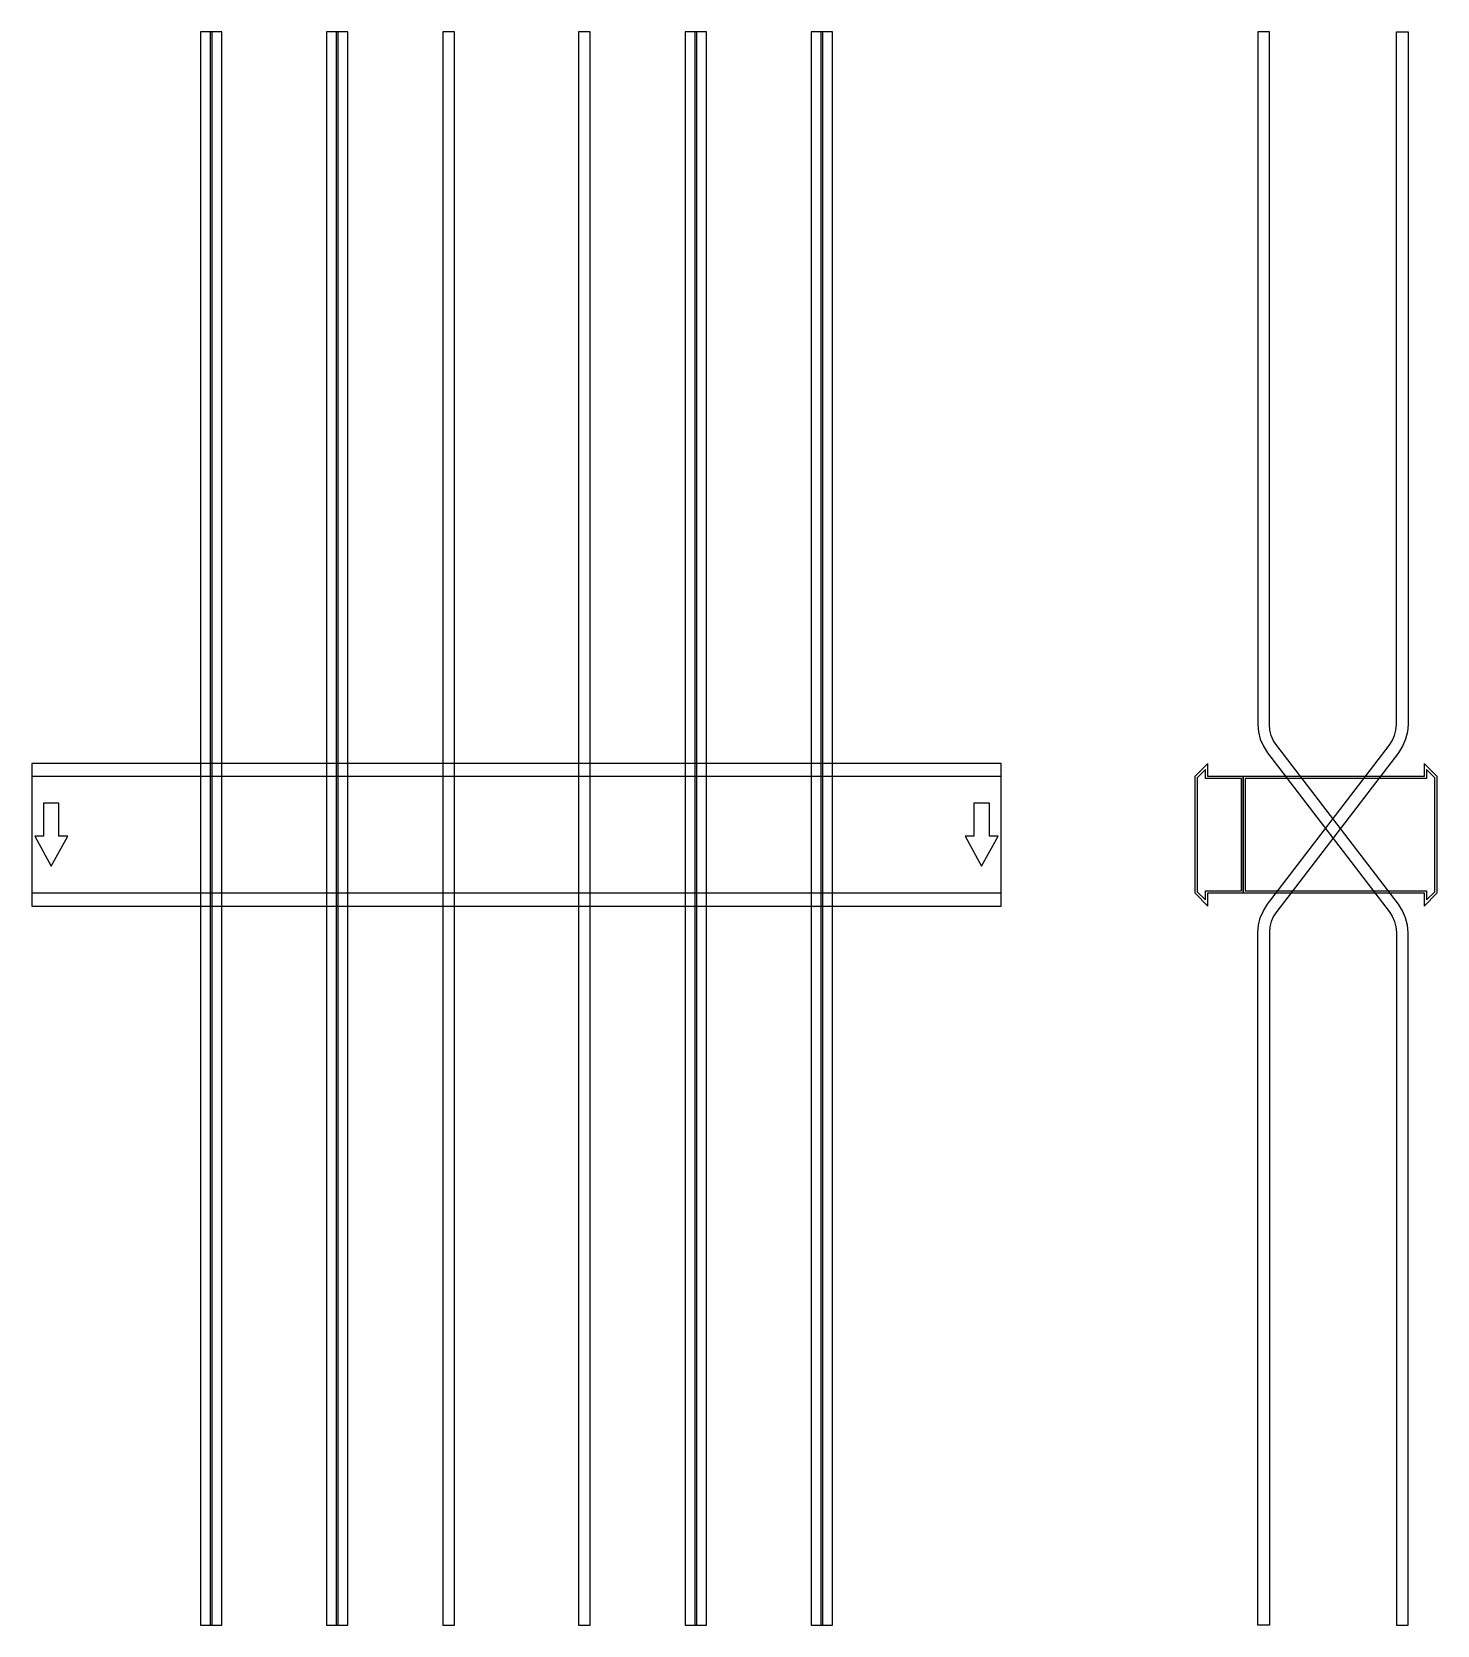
# Model space of a CAD drawing. Extents: x 0 to 1450, y -815 to 828.
import ezdxf

# ---------------------------------------------------------------- set-up
doc = ezdxf.new("R2010")
doc.units = 0
doc.layers.add('Halfen', color=7, linetype='CONTINUOUS')

msp = doc.modelspace()

# ---------------------------------------------------------------- linework, layer by layer
at = {"layer": 'Halfen', "color": 7}
for points in [[(186, -815.455), (186, 828.419), (174, 828.419), (174, -815.455)], [(196, -815.455), (196, 828.419), (184, 828.419), (184, -815.455)], [(316, -815.455), (316, 828.419), (304, 828.419), (304, -815.455)], [(326, -815.455), (326, 828.419), (314, 828.419), (314, -815.455)], [(436, -815.455), (436, 828.419), (424, 828.419), (424, -815.455)], [(576, -815.455), (576, 828.419), (564, 828.419), (564, -815.455)], [(686, -815.455), (686, 828.419), (674, 828.419), (674, -815.455)], [(696, -815.455), (696, 828.419), (684, 828.419), (684, -815.455)], [(816, -815.455), (816, 828.419), (804, 828.419), (804, -815.455)], [(826, -815.455), (826, 828.419), (814, 828.419), (814, -815.455)], [(1420, -815.455), (1420, -100.956), (1419.359, -93.137), (1417.453, -85.527), (1414.332, -78.329), (1410.081, -71.735), (1284.439, 92.004), (1281.251, 96.949), (1278.911, 102.348), (1277.481, 108.055), (1277, 113.919), (1277, 167.419), (1277, 828.419), (1265, 828.419), (1265, 167.419), (1265, 113.919), (1265.641, 106.101), (1267.547, 98.49), (1270.668, 91.292), (1274.919, 84.699), (1400.561, -79.04), (1403.749, -83.986), (1406.089, -89.384), (1407.519, -95.092), (1408, -100.956), (1408, -815.455)], [(1265, -815.455), (1265, -100.956), (1265.641, -93.137), (1267.547, -85.527), (1270.668, -78.329), (1274.919, -71.735), (1400.561, 92.004), (1403.749, 96.949), (1406.089, 102.348), (1407.519, 108.055), (1408, 113.919), (1408, 167.419), (1408, 828.419), (1420, 828.419), (1420, 167.419), (1420, 113.919), (1419.359, 106.101), (1417.453, 98.49), (1414.332, 91.292), (1410.081, 84.699), (1284.439, -79.04), (1281.251, -83.986), (1278.911, -89.384), (1277.481, -95.092), (1277, -100.956), (1277, -815.455)], [(0, -73.5), (1000, -73.5), (1000, 73.5), (0, 73.5)], [(1250, -60), (1250, 60), (1213.5, 60), (1213.5, 73.5), (1200, 60), (1200, -60), (1213.5, -73.5), (1213.5, -60)], [(1248, -58), (1248, 58), (1211, 58), (1211, 67.25), (1202.5, 58.75), (1202.5, -58.75), (1211, -67.25), (1211, -58)], [(1450, -60), (1450, 60), (1436.5, 73.5), (1436.5, 60), (1250, 60), (1250, -60), (1436.5, -60), (1436.5, -73.5)], [(1447.5, -58.75), (1447.5, 58.75), (1439, 67.25), (1439, 58), (1252, 58), (1252, -58), (1439, -58), (1439, -67.25)], [(0, -60), (1000, -60), (1000, 60), (0, 60)], [(20, -32.5), (37, -1.5), (28, -1.5), (28, 32.5), (12, 32.5), (12, -1.5), (3, -1.5)], [(980, -32.5), (997, -1.5), (988, -1.5), (988, 32.5), (972, 32.5), (972, -1.5), (963, -1.5)]]:
    msp.add_lwpolyline(points, close=True, dxfattribs=at)

doc.saveas('drawing.dxf')
